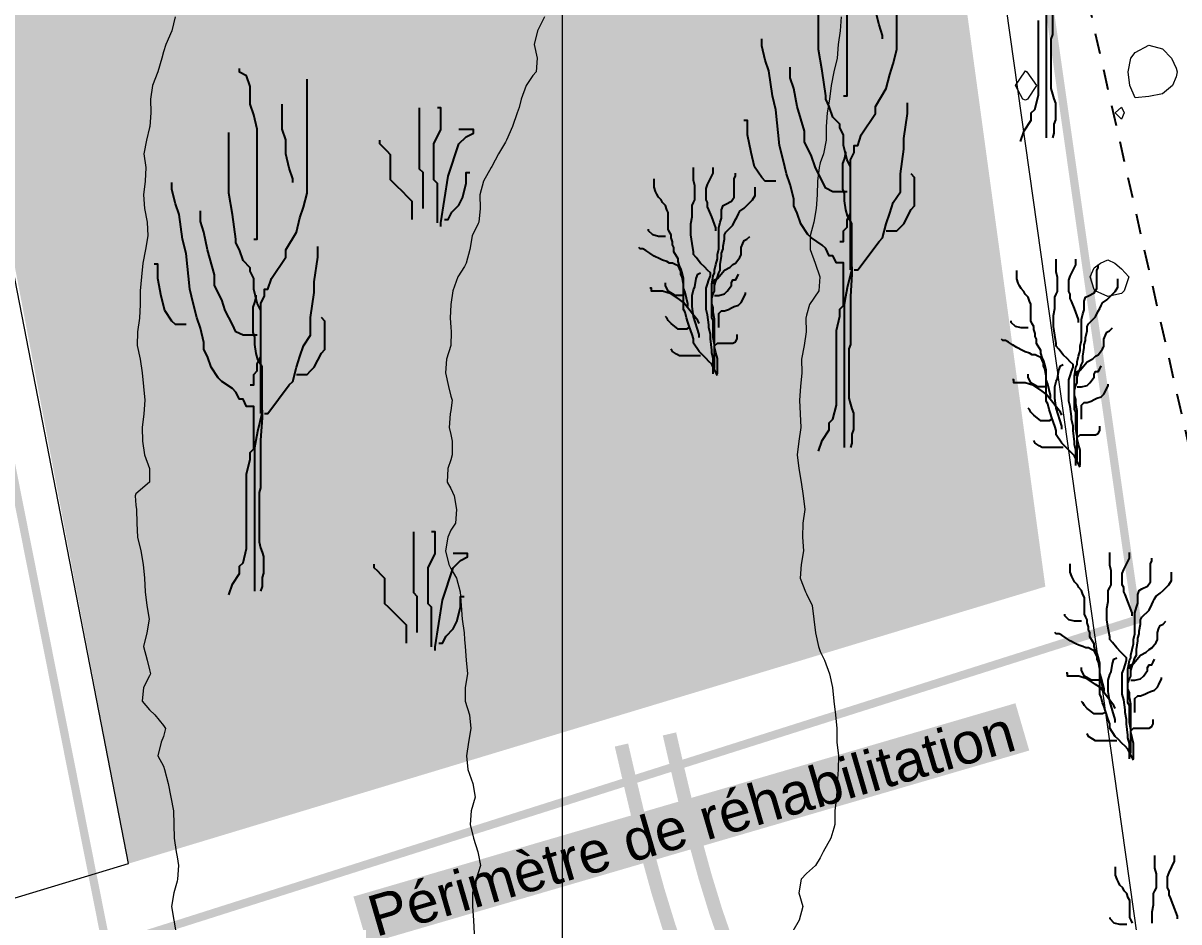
# Model space of a CAD drawing. Header units: centimetres. Extents: x 0 to 642158, y -847 to 649707.
# Drawn here: x 617047.13 to 617089.35, y 621224.69 to 621257.53 of the extents above; entities that cross this region are included whole.
import ezdxf

# ---------------------------------------------------------------- set-up
doc = ezdxf.new("R2010")
doc.units = ezdxf.units.CM
doc.header["$MEASUREMENT"] = 0
doc.linetypes.add('ACAD_ISO08W100', pattern=[36, 24, -3, 6, -3])
doc.linetypes.add('JIS_02_0.7', pattern=[1.35, 0.75, -0.6])
for name, color, linetype, lineweight in [('MEV_grille', 254, 'Continuous', 9), ('MEV_legende', 7, 'Continuous', 5), ('MEV_legende 500e', 7, 'Continuous', 9), ('MEV_schema paysager_V', 7, 'Continuous', 20), ('MEV_vegetal_V', 7, 'Continuous', 25), ('WAL_parcellaire agricole', 7, 'JIS_02_0.7', 25), ('WAL_topographie 0.5', 253, 'Continuous', 20)]:
    doc.layers.add(name, color=color, linetype=linetype, lineweight=lineweight)
doc.layers.add('MEV_vegetal_Ha', color=104, linetype='Continuous', lineweight=15, transparency=0.31)
doc.layers.add('MEV_vegetal_Hide', color=7, linetype='Continuous', lineweight=15, plot=False, transparency=0.76)
doc.styles.add('MEV 1', font='Helvetica.ttf')
doc.linetypes.add('FENCELINE1', pattern='A,6.35,-2.54,[133,ltypeshp.shx,S=2.54,R=0,X=-2.54,Y=0],-2.54,25.4', length=36.83)
picture_1 = doc.add_image_def('image2.png', size_in_pixel=(6614, 11023))

# ---------------------------------------------------------------- blocks, each defined once
blk = doc.blocks.new('legende vegetal')
for points in [[(617061.638, 621250.556), (617061.638, 621251.869), (617061.507, 621252.001), (617061.507, 621254.233)], [(617062.163, 621250.031), (617062.163, 621251.475), (617062.032, 621251.607), (617062.032, 621252.92), (617062.295, 621253.445), (617062.295, 621254.233), (617062.163, 621254.233)], [(617062.295, 621249.9), (617062.295, 621250.031), (617062.557, 621251.738), (617062.952, 621252.92), (617063.214, 621253.183), (617063.477, 621253.314), (617063.477, 621253.445), (617062.952, 621253.445)], [(617061.244, 621250.162), (617061.244, 621250.819), (617061.112, 621250.95), (617060.85, 621251.213), (617060.718, 621251.344), (617060.587, 621251.475), (617060.456, 621251.607), (617060.456, 621252.526), (617060.324, 621252.657), (617060.193, 621252.789), (617060.061, 621252.92), (617060.061, 621253.051)], [(617062.426, 621250.162), (617062.557, 621250.162), (617062.689, 621250.425), (617062.952, 621250.687), (617063.083, 621250.95), (617063.214, 621251.475), (617063.214, 621251.869), (617063.346, 621251.869)], [(617061.429, 621235.071), (617061.429, 621236.384), (617061.297, 621236.515), (617061.297, 621238.748)], [(617061.954, 621234.545), (617061.954, 621235.99), (617061.823, 621236.121), (617061.823, 621237.435), (617062.085, 621237.96), (617062.085, 621238.748), (617061.954, 621238.748)], [(617062.085, 621234.414), (617062.085, 621234.545), (617062.348, 621236.253), (617062.742, 621237.435), (617063.005, 621237.697), (617063.268, 621237.829), (617063.268, 621237.96), (617062.742, 621237.96)], [(617061.034, 621234.677), (617061.034, 621235.333), (617060.903, 621235.465), (617060.64, 621235.727), (617060.509, 621235.859), (617060.378, 621235.99), (617060.246, 621236.121), (617060.246, 621237.041), (617060.115, 621237.172), (617059.983, 621237.303), (617059.852, 621237.435), (617059.852, 621237.566)], [(617062.217, 621234.677), (617062.348, 621234.677), (617062.479, 621234.939), (617062.742, 621235.202), (617062.874, 621235.465), (617063.005, 621235.99), (617063.005, 621236.384), (617063.136, 621236.384)]]:
    blk.add_lwpolyline(points)
at = {"layer": 'MEV_vegetal_V'}
for points in [[(617083.471, 621253.012), (617083.601, 621253.402), (617083.86, 621253.792), (617083.86, 621254.051), (617083.99, 621254.181), (617084.12, 621254.7), (617084.12, 621257.428)], [(617084.414, 621253.147), (617084.414, 621258.389), (617084.468, 621258.662), (617084.523, 621258.989), (617084.687, 621259.645), (617084.687, 621261.337), (617084.523, 621261.61), (617084.468, 621261.828), (617084.414, 621262.156), (617084.414, 621262.429), (617084.359, 621262.593), (617084.359, 621263.521), (617084.414, 621263.685), (617084.468, 621263.903), (617084.468, 621263.958)], [(617077, 621254.679), (617077.13, 621254.679), (617077.13, 621258.705), (617077, 621259.224), (617076.87, 621259.614), (617076.87, 621260.264), (617076.74, 621260.653), (617076.48, 621260.783), (617076.48, 621260.913)], [(617076.87, 621249.354), (617077, 621249.354), (617077, 621249.743), (617077.13, 621249.873), (617077.13, 621250.133), (617077.26, 621250.393), (617077.26, 621252.341), (617077.389, 621252.6), (617077.389, 621252.86), (617077.52, 621252.86), (617077.65, 621253.25), (617078.169, 621254.029), (617078.169, 621254.289), (617078.559, 621254.938), (617078.689, 621255.458), (617078.819, 621255.848), (617078.949, 621256.367), (617078.949, 621260.523)], [(617084.687, 621259.754), (617084.687, 621259.48), (617084.633, 621258.662), (617084.633, 621256.915), (617084.578, 621256.751), (617084.578, 621254.949), (617084.633, 621254.731), (617084.687, 621254.567), (617084.741, 621254.403), (617084.741, 621253.803), (617084.687, 621253.639), (617084.687, 621253.311), (617084.633, 621253.147)], [(617078.429, 621256.757), (617078.429, 621256.886), (617078.299, 621257.276), (617078.169, 621257.796), (617078.169, 621258.315), (617078.039, 621258.705), (617078.039, 621259.614)], [(617077.26, 621248.314), (617077.26, 621252.081), (617077.13, 621252.341), (617077, 621252.86), (617077, 621253.25), (617076.87, 621253.51), (617076.87, 621253.64), (617076.61, 621253.899), (617076.48, 621254.289), (617076.35, 621254.549), (617076.35, 621254.679), (617076.22, 621255.588), (617076.09, 621256.367), (617076.09, 621258.575)], [(617076.09, 621241.69), (617076.22, 621242.08), (617076.48, 621242.47), (617076.48, 621242.73), (617076.61, 621242.859), (617076.74, 621243.379), (617076.74, 621246.106), (617076.87, 621246.626), (617076.87, 621246.886), (617077, 621247.016), (617077, 621248.574), (617076.74, 621248.574), (617076.61, 621248.834), (617076.48, 621248.834), (617076.35, 621249.094), (617076.22, 621249.224), (617075.831, 621249.483), (617075.701, 621249.613), (617075.441, 621250.003), (617075.311, 621250.393), (617075.181, 621250.652), (617075.181, 621250.912), (617075.051, 621251.431), (617074.921, 621251.821), (617074.791, 621252.341), (617074.661, 621252.86), (617074.531, 621254.159), (617074.401, 621254.679), (617074.271, 621255.588), (617074.141, 621255.978), (617074.012, 621256.497), (617074.012, 621256.757)], [(617055.455, 621249.436), (617055.585, 621249.436), (617055.585, 621253.462), (617055.455, 621253.981), (617055.325, 621254.371), (617055.325, 621255.021), (617055.195, 621255.41), (617054.935, 621255.54), (617054.935, 621255.67)], [(617077.13, 621251.172), (617076.61, 621251.172), (617076.35, 621251.302), (617076.22, 621251.561), (617075.96, 621252.081), (617075.831, 621252.471), (617075.57, 621252.99), (617075.57, 621253.38), (617075.311, 621254.289), (617075.181, 621254.938), (617075.051, 621255.328), (617075.051, 621255.718)], [(617055.325, 621244.111), (617055.455, 621244.111), (617055.455, 621244.5), (617055.585, 621244.63), (617055.585, 621244.89), (617055.715, 621245.15), (617055.715, 621247.098), (617055.844, 621247.357), (617055.844, 621247.617), (617055.975, 621247.617), (617056.105, 621248.007), (617056.624, 621248.786), (617056.624, 621249.046), (617057.014, 621249.695), (617057.144, 621250.215), (617057.274, 621250.605), (617057.404, 621251.124), (617057.404, 621255.28)], [(617056.884, 621251.514), (617056.884, 621251.643), (617056.754, 621252.033), (617056.624, 621252.553), (617056.624, 621253.073), (617056.495, 621253.462), (617056.495, 621254.371)], [(617077.389, 621248.314), (617077.52, 621248.314), (617078.299, 621249.354), (617078.429, 621249.483), (617078.559, 621250.003), (617078.689, 621250.393), (617078.819, 621250.782), (617079.079, 621251.172), (617079.079, 621251.821), (617079.208, 621252.73), (617079.208, 621253.12), (617079.339, 621254.029), (617079.339, 621254.419)], [(617074.531, 621251.561), (617074.141, 621251.561), (617074.012, 621251.692), (617073.751, 621252.081), (617073.622, 621252.6), (617073.492, 621253.25), (617073.492, 621253.769), (617073.362, 621253.769)], [(617055.715, 621243.071), (617055.715, 621246.838), (617055.585, 621247.098), (617055.455, 621247.617), (617055.455, 621248.007), (617055.325, 621248.267), (617055.325, 621248.397), (617055.065, 621248.656), (617054.935, 621249.046), (617054.805, 621249.306), (617054.805, 621249.436), (617054.676, 621250.345), (617054.545, 621251.124), (617054.545, 621253.332)], [(617077.034, 621241.826), (617077.034, 621247.067), (617077.088, 621247.34), (617077.143, 621247.668), (617077.307, 621248.323), (617077.307, 621250.015), (617077.143, 621250.288), (617077.088, 621250.507), (617077.034, 621250.834), (617077.034, 621251.107), (617076.979, 621251.271), (617076.979, 621252.199), (617077.034, 621252.363), (617077.088, 621252.581), (617077.088, 621252.636)], [(617072.238, 621244.513), (617072.238, 621245.078), (617072.187, 621245.283), (617072.187, 621245.386), (617072.136, 621245.796), (617072.136, 621245.95), (617072.084, 621246.207), (617072.084, 621246.309), (617072.033, 621246.669), (617071.982, 621246.874), (617071.982, 621247.644), (617072.033, 621247.798), (617072.084, 621247.951), (617072.136, 621248.105), (617072.136, 621248.208), (617072.033, 621248.311), (617071.93, 621248.413), (617071.776, 621248.567), (617071.622, 621248.773), (617071.52, 621248.875), (617071.52, 621248.978), (617071.468, 621249.286), (617071.417, 621249.594), (617071.417, 621250.004), (617071.468, 621250.261), (617071.468, 621250.671), (617071.52, 621250.774), (617071.571, 621250.876), (617071.571, 621251.39), (617071.52, 621251.595), (617071.52, 621252.057)], [(617072.341, 621249.747), (617072.341, 621249.85), (617072.187, 621250.261), (617072.084, 621250.517), (617072.033, 621250.62), (617072.033, 621250.774), (617071.982, 621250.876), (617071.982, 621251.287), (617072.033, 621251.441), (617072.238, 621251.851), (617072.238, 621252.057)], [(617072.392, 621244.462), (617072.341, 621244.565), (617072.187, 621244.873), (617072.084, 621244.975), (617071.982, 621245.078), (617071.828, 621245.232), (617071.725, 621245.334), (617071.52, 621245.642), (617071.52, 621245.796), (617071.468, 621245.95), (617071.366, 621246.258), (617071.314, 621246.412), (617071.263, 621246.566), (617071.212, 621246.771), (617071.16, 621246.874), (617071.16, 621248.003), (617071.109, 621248.208), (617071.058, 621248.362), (617071.006, 621248.465), (617070.955, 621248.619), (617070.955, 621248.721), (617070.801, 621248.978), (617070.801, 621249.132), (617070.75, 621249.234), (617070.75, 621249.337), (617070.698, 621249.491), (617070.698, 621249.594), (617070.647, 621249.696), (617070.596, 621249.799), (617070.596, 621250.415), (617070.544, 621250.517), (617070.493, 621250.671), (617070.39, 621250.774), (617070.339, 621250.876), (617070.236, 621250.979), (617070.185, 621251.082), (617070.134, 621251.184), (617070.082, 621251.338), (617070.082, 621251.646)], [(617072.392, 621244.513), (617072.392, 621245.078), (617072.341, 621245.283), (617072.29, 621245.488), (617072.29, 621245.591), (617072.238, 621245.848), (617072.238, 621246.463), (617072.187, 621246.566), (617072.187, 621247.798), (617072.238, 621248.105), (617072.29, 621248.208), (617072.29, 621248.311), (617072.341, 621248.516), (617072.392, 621248.721), (617072.392, 621248.875), (617072.444, 621249.08), (617072.444, 621249.85), (617072.495, 621250.055), (617072.546, 621250.209), (617072.546, 621250.517), (617072.598, 621250.671), (617072.7, 621250.722), (617072.906, 621250.825), (617073.008, 621250.979), (617073.008, 621251.646), (617073.06, 621251.749), (617073.06, 621251.851)], [(617078.559, 621249.743), (617078.949, 621249.743), (617079.079, 621249.873), (617079.208, 621250.003), (617079.469, 621250.523), (617079.598, 621250.652), (617079.598, 621251.692), (617079.469, 621251.821)], [(617054.545, 621236.447), (617054.676, 621236.837), (617054.935, 621237.227), (617054.935, 621237.487), (617055.065, 621237.616), (617055.195, 621238.136), (617055.195, 621240.863), (617055.325, 621241.383), (617055.325, 621241.643), (617055.455, 621241.773), (617055.455, 621243.331), (617055.195, 621243.331), (617055.065, 621243.591), (617054.935, 621243.591), (617054.805, 621243.851), (617054.676, 621243.981), (617054.286, 621244.24), (617054.156, 621244.37), (617053.896, 621244.76), (617053.766, 621245.15), (617053.636, 621245.409), (617053.636, 621245.669), (617053.506, 621246.188), (617053.376, 621246.578), (617053.246, 621247.098), (617053.116, 621247.617), (617052.986, 621248.916), (617052.856, 621249.436), (617052.726, 621250.345), (617052.596, 621250.735), (617052.467, 621251.254), (617052.467, 621251.514)], [(617072.29, 621244.719), (617072.29, 621246.515), (617072.238, 621246.771), (617072.238, 621246.925), (617072.187, 621247.079), (617072.187, 621247.284), (617072.238, 621247.438), (617072.29, 621247.541), (617072.29, 621247.746), (617072.341, 621247.9), (617072.392, 621248.054), (617072.444, 621248.208), (617072.495, 621248.311), (617072.495, 621248.516), (617072.546, 621248.824), (617072.546, 621248.926), (617072.598, 621249.08), (617072.598, 621249.183), (617072.649, 621249.44), (617072.649, 621249.594), (617072.7, 621249.696), (617072.957, 621249.953), (617073.06, 621250.158), (617073.111, 621250.261), (617073.162, 621250.363), (617073.214, 621250.466), (617073.368, 621250.568), (617073.47, 621250.671), (617073.676, 621250.876), (617073.778, 621251.03), (617073.778, 621251.338)], [(617055.585, 621245.929), (617055.065, 621245.929), (617054.805, 621246.059), (617054.676, 621246.318), (617054.415, 621246.838), (617054.286, 621247.228), (617054.025, 621247.747), (617054.025, 621248.137), (617053.766, 621249.046), (617053.636, 621249.695), (617053.506, 621250.085), (617053.506, 621250.475)], [(617070.493, 621249.542), (617070.236, 621249.542), (617070.031, 621249.594), (617069.877, 621249.747), (617069.877, 621249.799)], [(617072.238, 621247.798), (617072.29, 621247.951), (617072.392, 621248.003), (617072.649, 621248.311), (617072.854, 621248.413), (617072.957, 621248.516), (617073.06, 621248.567), (617073.214, 621248.773), (617073.265, 621248.875), (617073.265, 621249.132), (617073.316, 621249.286), (617073.368, 621249.388), (617073.47, 621249.44), (617073.573, 621249.542)], [(617055.844, 621243.071), (617055.975, 621243.071), (617056.754, 621244.111), (617056.884, 621244.24), (617057.014, 621244.76), (617057.144, 621245.15), (617057.274, 621245.539), (617057.534, 621245.929), (617057.534, 621246.578), (617057.663, 621247.487), (617057.663, 621247.877), (617057.794, 621248.786), (617057.794, 621249.176)], [(617071.314, 621246.977), (617071.314, 621247.079), (617071.212, 621247.49), (617071.16, 621247.644), (617071.16, 621247.798), (617071.109, 621248.054), (617071.058, 621248.157), (617071.058, 621248.259), (617071.006, 621248.362), (617070.955, 621248.465), (617070.852, 621248.516), (617070.75, 621248.567), (617070.647, 621248.567), (617070.544, 621248.619), (617070.39, 621248.67), (617070.288, 621248.721), (617070.082, 621248.824), (617069.928, 621248.926), (617069.774, 621249.029), (617069.672, 621249.08), (617069.569, 621249.08), (617069.518, 621249.132)], [(617085.487, 621241.165), (617085.487, 621241.73), (617085.436, 621241.935), (617085.436, 621242.038), (617085.384, 621242.448), (617085.384, 621242.602), (617085.333, 621242.859), (617085.333, 621242.961), (617085.282, 621243.32), (617085.23, 621243.526), (617085.23, 621244.295), (617085.282, 621244.449), (617085.333, 621244.603), (617085.384, 621244.757), (617085.384, 621244.86), (617085.282, 621244.962), (617085.179, 621245.065), (617085.025, 621245.219), (617084.871, 621245.424), (617084.768, 621245.527), (617084.768, 621245.63), (617084.717, 621245.937), (617084.666, 621246.245), (617084.666, 621246.656), (617084.717, 621246.912), (617084.717, 621247.323), (617084.768, 621247.425), (617084.82, 621247.528), (617084.82, 621248.041), (617084.768, 621248.247), (617084.768, 621248.708)], [(617085.59, 621246.399), (617085.59, 621246.502), (617085.436, 621246.912), (617085.333, 621247.169), (617085.282, 621247.272), (617085.282, 621247.425), (617085.23, 621247.528), (617085.23, 621247.939), (617085.282, 621248.093), (617085.487, 621248.503), (617085.487, 621248.708)], [(617052.986, 621246.318), (617052.596, 621246.318), (617052.467, 621246.449), (617052.206, 621246.838), (617052.077, 621247.357), (617051.947, 621248.007), (617051.947, 621248.526), (617051.817, 621248.526)], [(617077.307, 621248.432), (617077.307, 621248.159), (617077.252, 621247.34), (617077.252, 621245.593), (617077.198, 621245.429), (617077.198, 621243.627), (617077.252, 621243.409), (617077.307, 621243.245), (617077.361, 621243.082), (617077.361, 621242.481), (617077.307, 621242.317), (617077.307, 621241.989), (617077.252, 621241.826)], [(617085.641, 621241.114), (617085.59, 621241.217), (617085.436, 621241.524), (617085.333, 621241.627), (617085.23, 621241.73), (617085.076, 621241.884), (617084.974, 621241.986), (617084.768, 621242.294), (617084.768, 621242.448), (617084.717, 621242.602), (617084.614, 621242.91), (617084.563, 621243.064), (617084.512, 621243.218), (617084.46, 621243.423), (617084.409, 621243.526), (617084.409, 621244.655), (617084.358, 621244.86), (617084.306, 621245.014), (617084.255, 621245.116), (617084.204, 621245.27), (617084.204, 621245.373), (617084.05, 621245.63), (617084.05, 621245.783), (617083.998, 621245.886), (617083.998, 621245.989), (617083.947, 621246.143), (617083.947, 621246.245), (617083.896, 621246.348), (617083.844, 621246.451), (617083.844, 621247.066), (617083.793, 621247.169), (617083.742, 621247.323), (617083.639, 621247.425), (617083.588, 621247.528), (617083.485, 621247.631), (617083.434, 621247.733), (617083.382, 621247.836), (617083.331, 621247.99), (617083.331, 621248.298)], [(617085.641, 621241.165), (617085.641, 621241.73), (617085.59, 621241.935), (617085.538, 621242.14), (617085.538, 621242.243), (617085.487, 621242.499), (617085.487, 621243.115), (617085.436, 621243.218), (617085.436, 621244.449), (617085.487, 621244.757), (617085.538, 621244.86), (617085.538, 621244.962), (617085.59, 621245.168), (617085.641, 621245.373), (617085.641, 621245.527), (617085.692, 621245.732), (617085.692, 621246.502), (617085.744, 621246.707), (617085.795, 621246.861), (617085.795, 621247.169), (617085.846, 621247.323), (617085.949, 621247.374), (617086.154, 621247.477), (617086.257, 621247.631), (617086.257, 621248.298), (617086.308, 621248.4), (617086.308, 621248.503)], [(617071.109, 621247.387), (617070.852, 621247.387), (617070.596, 621247.541), (617070.493, 621247.746), (617070.493, 621247.849)], [(617071.725, 621245.848), (617071.725, 621245.95), (617071.52, 621246.617), (617071.468, 621246.977), (617071.468, 621247.387), (617071.52, 621247.592), (617071.571, 621247.695), (617071.622, 621248.003), (617071.674, 621248.157), (617071.776, 621248.208)], [(617072.29, 621247.387), (617072.444, 621247.387), (617072.649, 621247.438), (617072.752, 621247.541), (617072.906, 621247.746), (617072.906, 621247.849), (617072.957, 621247.951), (617073.06, 621247.951), (617073.111, 621248.054), (617073.162, 621248.157)], [(617085.538, 621241.37), (617085.538, 621243.166), (617085.487, 621243.423), (617085.487, 621243.577), (617085.436, 621243.731), (617085.436, 621243.936), (617085.487, 621244.09), (617085.538, 621244.193), (617085.538, 621244.398), (617085.59, 621244.552), (617085.641, 621244.706), (617085.692, 621244.86), (617085.744, 621244.962), (617085.744, 621245.168), (617085.795, 621245.476), (617085.795, 621245.578), (617085.846, 621245.732), (617085.846, 621245.835), (617085.898, 621246.091), (617085.898, 621246.245), (617085.949, 621246.348), (617086.206, 621246.604), (617086.308, 621246.81), (617086.36, 621246.912), (617086.411, 621247.015), (617086.462, 621247.118), (617086.616, 621247.22), (617086.719, 621247.323), (617086.924, 621247.528), (617087.027, 621247.682), (617087.027, 621247.99)], [(617055.489, 621236.583), (617055.489, 621241.824), (617055.543, 621242.097), (617055.598, 621242.425), (617055.762, 621243.08), (617055.762, 621244.772), (617055.598, 621245.045), (617055.543, 621245.264), (617055.489, 621245.592), (617055.489, 621245.864), (617055.434, 621246.028), (617055.434, 621246.956), (617055.489, 621247.12), (617055.543, 621247.338), (617055.543, 621247.393)], [(617071.725, 621246.361), (617071.674, 621246.463), (617071.16, 621247.13), (617071.006, 621247.233), (617070.698, 621247.438), (617070.544, 621247.49), (617070.39, 621247.541), (617069.98, 621247.541), (617069.98, 621247.644), (617069.928, 621247.644)], [(617072.444, 621246.207), (617072.444, 621246.72), (617072.546, 621246.823), (617072.649, 621246.823), (617072.803, 621246.874), (617072.906, 621246.925), (617073.008, 621246.977), (617073.162, 621247.028), (617073.265, 621247.13), (617073.316, 621247.233), (617073.419, 621247.438), (617073.419, 621247.49)], [(617057.014, 621244.5), (617057.404, 621244.5), (617057.534, 621244.63), (617057.663, 621244.76), (617057.924, 621245.28), (617058.053, 621245.409), (617058.053, 621246.449), (617057.924, 621246.578)], [(617071.366, 621246.207), (617071.263, 621246.155), (617070.955, 621246.155), (617070.698, 621246.361), (617070.596, 621246.463), (617070.544, 621246.566), (617070.493, 621246.617)], [(617083.742, 621246.194), (617083.485, 621246.194), (617083.28, 621246.245), (617083.126, 621246.399), (617083.126, 621246.451)], [(617085.487, 621244.449), (617085.538, 621244.603), (617085.641, 621244.655), (617085.898, 621244.962), (617086.103, 621245.065), (617086.206, 621245.168), (617086.308, 621245.219), (617086.462, 621245.424), (617086.514, 621245.527), (617086.514, 621245.783), (617086.565, 621245.937), (617086.616, 621246.04), (617086.719, 621246.091), (617086.822, 621246.194)], [(617072.29, 621245.386), (617072.29, 621245.54), (617072.392, 621245.642), (617072.957, 621245.642), (617073.06, 621245.694), (617073.111, 621245.796), (617073.111, 621245.95)], [(617084.563, 621243.628), (617084.563, 621243.731), (617084.46, 621244.141), (617084.409, 621244.295), (617084.409, 621244.449), (617084.358, 621244.706), (617084.306, 621244.808), (617084.306, 621244.911), (617084.255, 621245.014), (617084.204, 621245.116), (617084.101, 621245.168), (617083.998, 621245.219), (617083.896, 621245.219), (617083.793, 621245.27), (617083.639, 621245.322), (617083.536, 621245.373), (617083.331, 621245.476), (617083.177, 621245.578), (617083.023, 621245.681), (617082.92, 621245.732), (617082.818, 621245.732), (617082.766, 621245.783)], [(617071.776, 621245.181), (617071.006, 621245.181), (617070.904, 621245.232), (617070.75, 621245.334), (617070.698, 621245.437)], [(617084.974, 621242.499), (617084.974, 621242.602), (617084.768, 621243.269), (617084.717, 621243.628), (617084.717, 621244.039), (617084.768, 621244.244), (617084.82, 621244.347), (617084.871, 621244.655), (617084.922, 621244.808), (617085.025, 621244.86)], [(617084.358, 621244.039), (617084.101, 621244.039), (617083.844, 621244.193), (617083.742, 621244.398), (617083.742, 621244.501)], [(617085.538, 621244.039), (617085.692, 621244.039), (617085.898, 621244.09), (617086, 621244.193), (617086.154, 621244.398), (617086.154, 621244.501), (617086.206, 621244.603), (617086.308, 621244.603), (617086.36, 621244.706), (617086.411, 621244.808)], [(617084.974, 621243.013), (617084.922, 621243.115), (617084.409, 621243.782), (617084.255, 621243.885), (617083.947, 621244.09), (617083.793, 621244.141), (617083.639, 621244.193), (617083.228, 621244.193), (617083.228, 621244.295), (617083.177, 621244.295)], [(617085.692, 621242.859), (617085.692, 621243.372), (617085.795, 621243.474), (617085.898, 621243.474), (617086.052, 621243.526), (617086.154, 621243.577), (617086.257, 621243.628), (617086.411, 621243.68), (617086.514, 621243.782), (617086.565, 621243.885), (617086.668, 621244.09), (617086.668, 621244.141)], [(617055.762, 621243.189), (617055.762, 621242.916), (617055.707, 621242.097), (617055.707, 621240.35), (617055.653, 621240.186), (617055.653, 621238.384), (617055.707, 621238.166), (617055.762, 621238.002), (617055.816, 621237.839), (617055.816, 621237.238), (617055.762, 621237.074), (617055.762, 621236.746), (617055.707, 621236.583)], [(617084.614, 621242.859), (617084.512, 621242.807), (617084.204, 621242.807), (617083.947, 621243.013), (617083.844, 621243.115), (617083.793, 621243.218), (617083.742, 621243.269)], [(617085.538, 621242.038), (617085.538, 621242.191), (617085.641, 621242.294), (617086.206, 621242.294), (617086.308, 621242.345), (617086.36, 621242.448), (617086.36, 621242.602)], [(617085.025, 621241.832), (617084.255, 621241.832), (617084.152, 621241.884), (617083.998, 621241.986), (617083.947, 621242.089)], [(617087.442, 621230.449), (617087.442, 621231.013), (617087.39, 621231.219), (617087.39, 621231.321), (617087.339, 621231.732), (617087.339, 621231.886), (617087.288, 621232.142), (617087.288, 621232.245), (617087.236, 621232.604), (617087.185, 621232.809), (617087.185, 621233.579), (617087.236, 621233.733), (617087.288, 621233.887), (617087.339, 621234.041), (617087.339, 621234.144), (617087.236, 621234.246), (617087.134, 621234.349), (617086.98, 621234.503), (617086.826, 621234.708), (617086.723, 621234.811), (617086.723, 621234.913), (617086.672, 621235.221), (617086.62, 621235.529), (617086.62, 621235.94), (617086.672, 621236.196), (617086.672, 621236.607), (617086.723, 621236.709), (617086.774, 621236.812), (617086.774, 621237.325), (617086.723, 621237.53), (617086.723, 621237.992)], [(617087.544, 621235.683), (617087.544, 621235.786), (617087.39, 621236.196), (617087.288, 621236.453), (617087.236, 621236.555), (617087.236, 621236.709), (617087.185, 621236.812), (617087.185, 621237.222), (617087.236, 621237.376), (617087.442, 621237.787), (617087.442, 621237.992)], [(617087.596, 621230.449), (617087.596, 621231.013), (617087.544, 621231.219), (617087.493, 621231.424), (617087.493, 621231.527), (617087.442, 621231.783), (617087.442, 621232.399), (617087.39, 621232.502), (617087.39, 621233.733), (617087.442, 621234.041), (617087.493, 621234.144), (617087.493, 621234.246), (617087.544, 621234.451), (617087.596, 621234.657), (617087.596, 621234.811), (617087.647, 621235.016), (617087.647, 621235.786), (617087.698, 621235.991), (617087.75, 621236.145), (617087.75, 621236.453), (617087.801, 621236.607), (617087.904, 621236.658), (617088.109, 621236.761), (617088.212, 621236.915), (617088.212, 621237.582), (617088.263, 621237.684), (617088.263, 621237.787)], [(617087.596, 621230.398), (617087.544, 621230.5), (617087.39, 621230.808), (617087.288, 621230.911), (617087.185, 621231.013), (617087.031, 621231.167), (617086.928, 621231.27), (617086.723, 621231.578), (617086.723, 621231.732), (617086.672, 621231.886), (617086.569, 621232.194), (617086.518, 621232.348), (617086.466, 621232.502), (617086.415, 621232.707), (617086.364, 621232.809), (617086.364, 621233.938), (617086.312, 621234.144), (617086.261, 621234.298), (617086.21, 621234.4), (617086.158, 621234.554), (617086.158, 621234.657), (617086.004, 621234.913), (617086.004, 621235.067), (617085.953, 621235.17), (617085.953, 621235.272), (617085.902, 621235.426), (617085.902, 621235.529), (617085.85, 621235.632), (617085.799, 621235.734), (617085.799, 621236.35), (617085.748, 621236.453), (617085.696, 621236.607), (617085.594, 621236.709), (617085.542, 621236.812), (617085.44, 621236.915), (617085.388, 621237.017), (617085.337, 621237.12), (617085.286, 621237.274), (617085.286, 621237.582)], [(617087.493, 621230.654), (617087.493, 621232.45), (617087.442, 621232.707), (617087.442, 621232.861), (617087.39, 621233.015), (617087.39, 621233.22), (617087.442, 621233.374), (617087.493, 621233.477), (617087.493, 621233.682), (617087.544, 621233.836), (617087.596, 621233.99), (617087.647, 621234.144), (617087.698, 621234.246), (617087.698, 621234.451), (617087.75, 621234.759), (617087.75, 621234.862), (617087.801, 621235.016), (617087.801, 621235.119), (617087.852, 621235.375), (617087.852, 621235.529), (617087.904, 621235.632), (617088.16, 621235.888), (617088.263, 621236.094), (617088.314, 621236.196), (617088.366, 621236.299), (617088.417, 621236.401), (617088.571, 621236.504), (617088.674, 621236.607), (617088.879, 621236.812), (617088.982, 621236.966), (617088.982, 621237.274)], [(617085.696, 621235.478), (617085.44, 621235.478), (617085.234, 621235.529), (617085.08, 621235.683), (617085.08, 621235.734)], [(617087.442, 621233.733), (617087.493, 621233.887), (617087.596, 621233.938), (617087.852, 621234.246), (617088.058, 621234.349), (617088.16, 621234.451), (617088.263, 621234.503), (617088.417, 621234.708), (617088.468, 621234.811), (617088.468, 621235.067), (617088.52, 621235.221), (617088.571, 621235.324), (617088.674, 621235.375), (617088.776, 621235.478)], [(617086.518, 621232.912), (617086.518, 621233.015), (617086.415, 621233.425), (617086.364, 621233.579), (617086.364, 621233.733), (617086.312, 621233.99), (617086.261, 621234.092), (617086.261, 621234.195), (617086.21, 621234.298), (617086.158, 621234.4), (617086.056, 621234.451), (617085.953, 621234.503), (617085.85, 621234.503), (617085.748, 621234.554), (617085.594, 621234.605), (617085.491, 621234.657), (617085.286, 621234.759), (617085.132, 621234.862), (617084.978, 621234.965), (617084.875, 621235.016), (617084.772, 621235.016), (617084.721, 621235.067)], [(617086.928, 621231.783), (617086.928, 621231.886), (617086.723, 621232.553), (617086.672, 621232.912), (617086.672, 621233.323), (617086.723, 621233.528), (617086.774, 621233.63), (617086.826, 621233.938), (617086.877, 621234.092), (617086.98, 621234.144)], [(617087.493, 621233.323), (617087.647, 621233.323), (617087.852, 621233.374), (617087.955, 621233.477), (617088.109, 621233.682), (617088.109, 621233.784), (617088.16, 621233.887), (617088.263, 621233.887), (617088.314, 621233.99), (617088.366, 621234.092)], [(617086.928, 621232.296), (617086.877, 621232.399), (617086.364, 621233.066), (617086.21, 621233.169), (617085.902, 621233.374), (617085.748, 621233.425), (617085.594, 621233.477), (617085.183, 621233.477), (617085.183, 621233.579), (617085.132, 621233.579)], [(617086.312, 621233.323), (617086.056, 621233.323), (617085.799, 621233.477), (617085.696, 621233.682), (617085.696, 621233.784)], [(617087.647, 621232.142), (617087.647, 621232.655), (617087.75, 621232.758), (617087.852, 621232.758), (617088.006, 621232.809), (617088.109, 621232.861), (617088.212, 621232.912), (617088.366, 621232.963), (617088.468, 621233.066), (617088.52, 621233.169), (617088.622, 621233.374), (617088.622, 621233.425)], [(617086.569, 621232.142), (617086.466, 621232.091), (617086.158, 621232.091), (617085.902, 621232.296), (617085.799, 621232.399), (617085.748, 621232.502), (617085.696, 621232.553)], [(617087.493, 621231.321), (617087.493, 621231.475), (617087.596, 621231.578), (617088.16, 621231.578), (617088.263, 621231.629), (617088.314, 621231.732), (617088.314, 621231.886)], [(617086.98, 621231.116), (617086.21, 621231.116), (617086.107, 621231.167), (617085.953, 621231.27), (617085.902, 621231.373)], [(617088.276, 621224.453), (617088.276, 621224.864), (617088.327, 621225.12), (617088.327, 621225.531), (617088.379, 621225.633), (617088.43, 621225.736), (617088.43, 621226.249), (617088.379, 621226.454), (617088.379, 621226.916)], [(617089.2, 621224.607), (617089.2, 621224.71), (617089.046, 621225.12), (617088.943, 621225.377), (617088.892, 621225.479), (617088.892, 621225.633), (617088.841, 621225.736), (617088.841, 621226.146), (617088.892, 621226.3), (617089.097, 621226.711), (617089.097, 621226.916)], [(617087.557, 621224.453), (617087.506, 621224.556), (617087.455, 621224.658), (617087.455, 621225.274), (617087.403, 621225.377), (617087.352, 621225.531), (617087.249, 621225.633), (617087.198, 621225.736), (617087.095, 621225.839), (617087.044, 621225.941), (617086.993, 621226.044), (617086.941, 621226.198), (617086.941, 621226.506)], [(617087.352, 621224.402), (617087.095, 621224.402), (617086.89, 621224.453), (617086.736, 621224.607), (617086.736, 621224.658)]]:
    blk.add_lwpolyline(points, dxfattribs=at)
blk = doc.blocks.new('*U112')
at = {"layer": 'MEV_grille', "transparency": 33554687}
blk.add_lwpolyline([(0, 1825.476), (0, -1825.476)], dxfattribs=at)
blk = doc.blocks.new('*U113')
at = {"layer": 'MEV_grille', "color": 0, "linetype": 'ByBlock', "lineweight": -2, "transparency": 16777216}
blk.add_blockref('*U112', (1700, 0), dxfattribs=at)

msp = doc.modelspace()

# ---------------------------------------------------------------- hatches: boundary and pattern name
at = {"layer": 'MEV_vegetal_Ha'}
h = msp.add_hatch(color=256, dxfattribs=at)
h.dxf.hatch_style = 1
h.paths.add_polyline_path([(617050.979, 621226.816), (617084.471, 621236.937), (617064.668, 621382.23), (617023.574, 621370.684)])

# ---------------------------------------------------------------- linework, layer by layer
at = {"layer": 'MEV_legende 500e', "color": 100, "linetype": 'ACAD_ISO08W100', "ltscale": 0.2, "const_width": 0.3}
msp.add_lwpolyline([(617050.184, 621223.774), (617087.812, 621235.73), (617066.591, 621384.341), (617020.869, 621371.556)], close=True, dxfattribs=at)
at = {"layer": 'MEV_schema paysager_V', "color": 60, "linetype": 'FENCELINE1', "ltscale": 0.2}
msp.add_lwpolyline([(616906.386, 621183), (617050.979, 621226.816), (617022.978, 621370.881)], dxfattribs=at)
at = {"layer": 'MEV_schema paysager_V', "color": 51, "const_width": 0.7}
for points in [[(617069.473, 621232.548), (617069.656, 621234.139), (617069.72, 621234.914), (617069.752, 621235.664), (617069.74, 621236.382), (617069.674, 621237.058), (617069.543, 621237.686), (617069.335, 621238.256), (617069.04, 621238.761), (617068.423, 621239.369), (617068.147, 621239.542), (617067.549, 621239.818), (617066.884, 621240.043), (617066.181, 621240.239), (617064.784, 621240.636), (617064.151, 621240.881), (617063.602, 621241.188), (617063.369, 621241.372), (617063.167, 621241.579), (617063, 621241.817), (617062.876, 621242.075), (617062.722, 621242.673), (617062.663, 621243.341), (617062.657, 621244.76), (617062.623, 621245.447), (617062.475, 621246.189), (617062.41, 621246.36), (617062.279, 621246.621), (617061.932, 621247.079), (617061.483, 621247.466), (617060.95, 621247.795), (617060.35, 621248.078), (617059.698, 621248.33), (617058.31, 621248.791), (617056.918, 621249.284), (617056.263, 621249.577), (617055.478, 621250.037), (617055.115, 621250.318), (617054.642, 621250.78), (617054.236, 621251.298), (617053.894, 621251.865), (617053.614, 621252.475), (617053.391, 621253.121), (617053.225, 621253.799), (617053.112, 621254.5), (617053.049, 621255.22), (617053.034, 621255.952), (617053.065, 621256.69), (617053.138, 621257.428), (617053.251, 621258.159)], [(617075.997, 621258.097), (617075.65, 621257.426), (617075.267, 621256.789), (617074.851, 621256.192), (617074.546, 621255.808), (617073.925, 621255.133), (617072.929, 621254.217), (617071.944, 621253.363), (617071.047, 621252.485), (617070.664, 621252.023), (617070.319, 621251.532), (617070.013, 621251.018), (617069.746, 621250.482), (617069.516, 621249.924), (617069.32, 621249.347), (617069.025, 621248.137), (617068.847, 621246.86), (617068.771, 621245.524), (617068.783, 621244.138), (617068.869, 621242.71), (617069.012, 621241.248), (617069.2, 621239.761), (617069.648, 621236.745)]]:
    msp.add_lwpolyline(points, dxfattribs=at)
at = {"layer": 'MEV_schema paysager_V', "color": 60, "const_width": 0.5}
for points in [[(617070.74, 621231.555), (617071.049, 621230.219), (617071.364, 621228.899), (617071.694, 621227.598), (617072.047, 621226.319), (617072.432, 621225.065), (617072.856, 621223.84)], [(617068.986, 621231.15), (617069.296, 621229.808), (617069.616, 621228.469), (617069.954, 621227.137), (617070.319, 621225.815), (617070.721, 621224.506), (617071.168, 621223.214)]]:
    msp.add_lwpolyline(points, dxfattribs=at)
at = {"layer": 'MEV_vegetal_Hide'}
msp.add_lwpolyline([(617065.569, 621381.901), (617089.092, 621215.154)], dxfattribs=at)
at = {"layer": 'WAL_parcellaire agricole'}
msp.add_lwpolyline([(617081.824, 621276.897), (617100.262, 621195.472)], dxfattribs=at)
at = {"layer": 'WAL_topographie 0.5'}
for points in [[(617052.685, 621257.75), (617052.565, 621257.25), (617052.339, 621256.75), (617052.25, 621256.472), (617052.189, 621256.25), (617052.043, 621255.75), (617051.854, 621255.25), (617051.776, 621254.75), (617051.789, 621254.25), (617051.759, 621253.75), (617051.75, 621253.712), (617051.63, 621253.25), (617051.543, 621252.75), (617051.609, 621252.25), (617051.592, 621251.75), (617051.523, 621251.25), (617051.556, 621250.75), (617051.655, 621250.25), (617051.679, 621249.75), (617051.597, 621249.25), (617051.5, 621248.75), (617051.45, 621248.25), (617051.408, 621247.75), (617051.398, 621247.25), (617051.378, 621246.75), (617051.307, 621246.25), (617051.298, 621245.75), (617051.403, 621245.25), (617051.471, 621244.75), (617051.522, 621244.25), (617051.569, 621243.75), (617051.533, 621243.25), (617051.477, 621242.75), (617051.484, 621242.25), (617051.557, 621241.75), (617051.75, 621241.25), (617051.75, 621241.25), (617051.75, 621240.75), (617051.75, 621240.75), (617051.25, 621240.333), (617051.217, 621240.25), (617051.25, 621239.917), (617051.27, 621239.75), (617051.287, 621239.25), (617051.308, 621238.75), (617051.431, 621238.25), (617051.511, 621237.75), (617051.564, 621237.25), (617051.58, 621236.75), (617051.645, 621236.25), (617051.736, 621235.75), (617051.644, 621235.25), (617051.524, 621234.75), (617051.664, 621234.25), (617051.75, 621233.893), (617051.779, 621233.75), (617051.75, 621233.673), (617051.521, 621233.25), (617051.479, 621232.75), (617051.75, 621232.441), (617051.941, 621232.25), (617052.25, 621231.868), (617052.327, 621231.75), (617052.25, 621231.464), (617052.167, 621231.25), (617052.054, 621230.75), (617052.25, 621230.375), (617052.288, 621230.25), (617052.421, 621229.75), (617052.526, 621229.25), (617052.617, 621228.75), (617052.628, 621228.25), (617052.643, 621227.75), (617052.715, 621227.25), (617052.75, 621227.062), (617052.804, 621226.75), (617052.773, 621226.25), (617052.75, 621226.173), (617052.628, 621225.75), (617052.554, 621225.25), (617052.636, 621224.75), (617052.719, 621224.25)], [(617066.17, 621257.75), (617065.923, 621257.25), (617065.797, 621256.75), (617065.906, 621256.25), (617065.865, 621255.75), (617065.75, 621255.607), (617065.5, 621255.25), (617065.319, 621254.75), (617065.25, 621254.438), (617065.175, 621254.25), (617065.011, 621253.75), (617064.79, 621253.25), (617064.75, 621253.173), (617064.5, 621252.75), (617064.25, 621252.292), (617064.229, 621252.25), (617063.95, 621251.75), (617063.813, 621251.25), (617063.821, 621250.75), (617063.771, 621250.25), (617063.75, 621250.208), (617063.538, 621249.75), (617063.447, 621249.25), (617063.311, 621248.75), (617063.25, 621248.639), (617063.009, 621248.25), (617062.821, 621247.75), (617062.75, 621247.25), (617062.75, 621247.25), (617062.724, 621246.75), (617062.75, 621246.417), (617062.768, 621246.25), (617062.75, 621245.75), (617062.75, 621245.75), (617062.599, 621245.25), (617062.552, 621244.75), (617062.667, 621244.25), (617062.75, 621243.9), (617062.804, 621243.75), (617062.75, 621243.375), (617062.733, 621243.25), (617062.691, 621242.75), (617062.75, 621242.5), (617062.798, 621242.25), (617062.804, 621241.75), (617062.75, 621241.568), (617062.637, 621241.25), (617062.618, 621240.75), (617062.75, 621240.522), (617062.87, 621240.25), (617062.958, 621239.75), (617062.927, 621239.25), (617062.75, 621239), (617062.639, 621238.75), (617062.555, 621238.25), (617062.677, 621237.75), (617062.75, 621237.598), (617062.961, 621237.25), (617063.088, 621236.75), (617063.133, 621236.25), (617063.167, 621235.75), (617063.236, 621235.25), (617063.25, 621235), (617063.274, 621234.75), (617063.315, 621234.25), (617063.367, 621233.75), (617063.278, 621233.25), (617063.275, 621232.75), (617063.432, 621232.25), (617063.483, 621231.75), (617063.4, 621231.25), (617063.324, 621230.75), (617063.375, 621230.25), (617063.554, 621229.75), (617063.643, 621229.25), (617063.5, 621228.75), (617063.461, 621228.25), (617063.575, 621227.75), (617063.738, 621227.25), (617063.75, 621227.188), (617063.842, 621226.75), (617063.75, 621226.481), (617063.675, 621226.25), (617063.539, 621225.75), (617063.548, 621225.25), (617063.579, 621224.75), (617063.6, 621224.25)], [(617077.015, 621257.75), (617076.971, 621257.25), (617076.906, 621256.75), (617076.86, 621256.25), (617076.75, 621255.75), (617076.75, 621255.75), (617076.65, 621255.25), (617076.587, 621254.75), (617076.506, 621254.25), (617076.461, 621253.75), (617076.462, 621253.25), (617076.368, 621252.75), (617076.25, 621252.417), (617076.214, 621252.25), (617076.153, 621251.75), (617076.133, 621251.25), (617076.103, 621250.75), (617076.017, 621250.25), (617075.882, 621249.75), (617075.878, 621249.25), (617076.059, 621248.75), (617076.236, 621248.25), (617076.198, 621247.75), (617075.861, 621247.25), (617075.75, 621246.85), (617075.724, 621246.75), (617075.736, 621246.25), (617075.659, 621245.75), (617075.564, 621245.25), (617075.571, 621244.75), (617075.524, 621244.25), (617075.489, 621243.75), (617075.517, 621243.25), (617075.536, 621242.75), (617075.471, 621242.25), (617075.403, 621241.75), (617075.469, 621241.25), (617075.547, 621240.75), (617075.621, 621240.25), (617075.679, 621239.75), (617075.617, 621239.25), (617075.6, 621238.75), (617075.639, 621238.25), (617075.554, 621237.75), (617075.517, 621237.25), (617075.713, 621236.75), (617075.75, 621236.673), (617075.954, 621236.25), (617076.009, 621235.75), (617076.074, 621235.25), (617076.187, 621234.75), (617076.25, 621234.571), (617076.4, 621234.25), (617076.583, 621233.75), (617076.697, 621233.25), (617076.75, 621232.75), (617076.75, 621232.75), (617076.802, 621232.25), (617076.854, 621231.75), (617076.859, 621231.25), (617076.909, 621230.75), (617076.908, 621230.25), (617076.869, 621229.75), (617076.839, 621229.25), (617076.778, 621228.75), (617076.776, 621228.25), (617076.75, 621228.107), (617076.636, 621227.75), (617076.35, 621227.25), (617076.25, 621227.031), (617076.07, 621226.75), (617075.75, 621226.454), (617075.554, 621226.25), (617075.46, 621225.75), (617075.615, 621225.25), (617075.482, 621224.75), (617075.25, 621224.344)], [(617089.111, 621255.25), (617088.75, 621254.948), (617088.25, 621254.84), (617087.75, 621254.79), (617087.558, 621255.25), (617087.5, 621255.75), (617087.589, 621256.25), (617087.75, 621256.449), (617088.25, 621256.718), (617088.75, 621256.582), (617089.082, 621256.25), (617089.25, 621255.886), (617089.291, 621255.75), (617089.25, 621255.564), (617089.111, 621255.25)], [(617083.818, 621254.75), (617083.75, 621254.707), (617083.646, 621254.75), (617083.38, 621255.25), (617083.717, 621255.75), (617083.75, 621255.779), (617083.795, 621255.75), (617084.148, 621255.25), (617083.818, 621254.75)], [(617087.35, 621254.25), (617087.25, 621254.019), (617087.019, 621254.25), (617087.25, 621254.45), (617087.35, 621254.25)], [(617087.35, 621247.75), (617087.25, 621247.653), (617086.75, 621247.537), (617086.295, 621247.75), (617086.25, 621247.797), (617086.112, 621248.25), (617086.25, 621248.586), (617086.488, 621248.75), (617086.75, 621248.881), (617087.006, 621248.75), (617087.25, 621248.55), (617087.518, 621248.25), (617087.35, 621247.75)]]:
    msp.add_lwpolyline(points, dxfattribs=at)

# ---------------------------------------------------------------- block references
at = {"layer": 'MEV_grille', "transparency": 33554687}
msp.add_blockref('*U113', (615366.814, 620593.644), dxfattribs=at)
at = {"layer": 'MEV_vegetal_V'}
msp.add_blockref('legende vegetal', (0.098, 0.193), dxfattribs=at)

# ---------------------------------------------------------------- texts
at = {"layer": 'MEV_legende', "color": 22, "transparency": 33554687, "insert": (617059.38, 621225.511), "char_height": 1.5, "attachment_point": 1, "rotation": 16.2807, "style": 'MEV 1', "bg_fill": 1, "box_fill_scale": 1.1, "bg_fill_color": 100, "bg_fill_transparency": 0}
msp.add_mtext_dynamic_manual_height_columns('\\pxqc;{\\C256;Périmètre de réhabilitation}', width=24.89501, gutter_width=12.5, heights=[0], dxfattribs=at)

# ---------------------------------------------------------------- pictures from other files: only their frames are drawn
image = msp.add_image(picture_1, insert=(616830.845, 620745.783), size_in_units=(429.466, 715.756), dxfattribs=dict(brightness=75))
image.dxf.flags = 7

doc.saveas('drawing.dxf')
